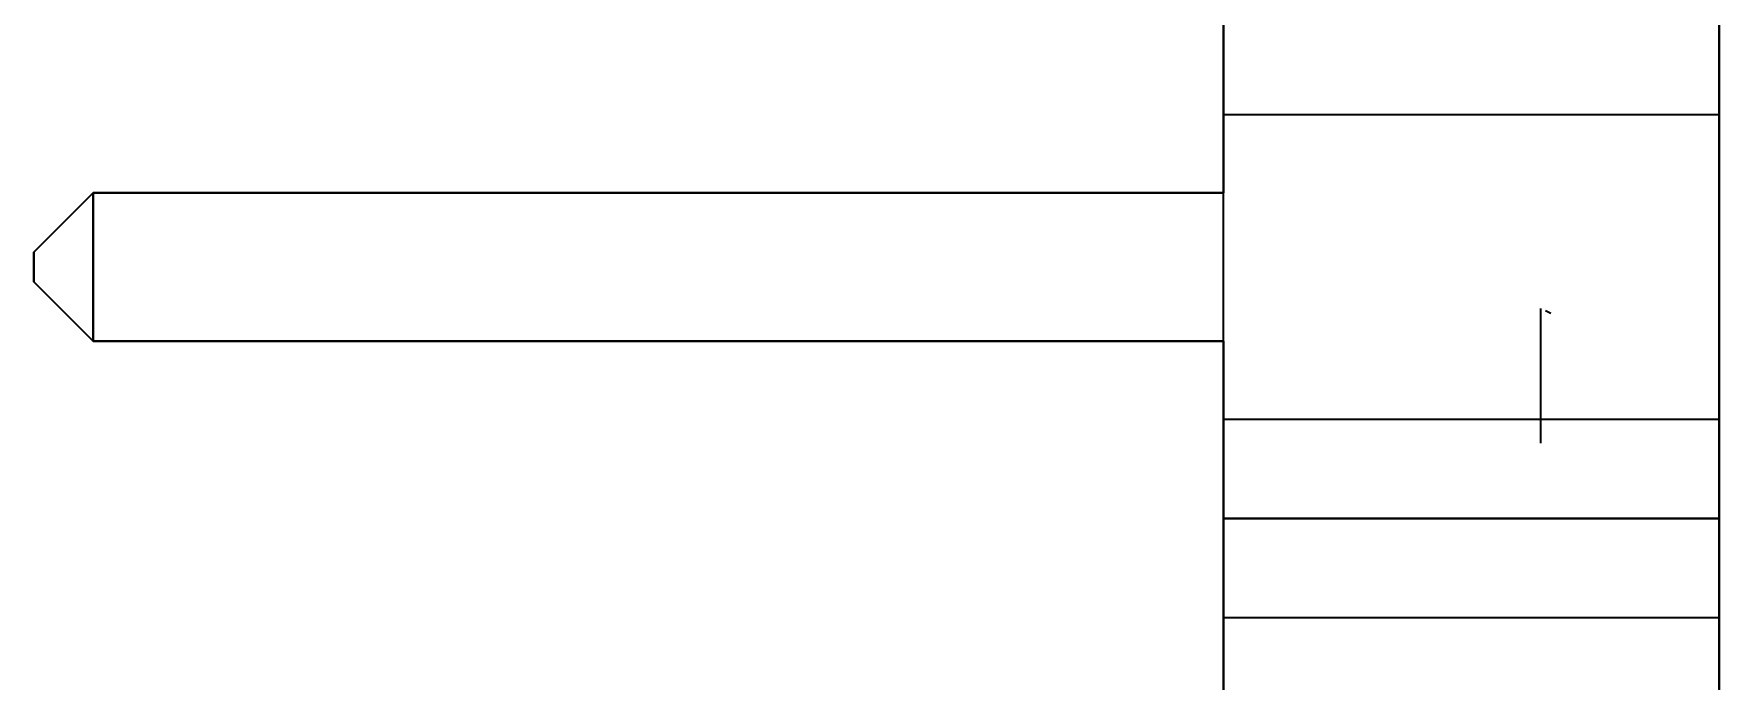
# Model space of a CAD drawing. Extents: x 146 to 1134, y 78 to 926.
# Drawn here: x 280.15 to 288.65, y 346.68 to 349.94 of the extents above; entities that cross this region are included whole.
import ezdxf

# ---------------------------------------------------------------- set-up
doc = ezdxf.new("R2010")
doc.units = 0

msp = doc.modelspace()

# ---------------------------------------------------------------- linework, layer by layer
at = {"color": 7, "lineweight": 35}
msp.add_line((288.6542, 350.7385), (288.6542, 329.0758), dxfattribs=at)
msp.add_line((288.6542, 350.7385), (288.6542, 329.0758), dxfattribs=at)
at = {"color": 7, "lineweight": 35, "ltscale": 0.0125}
for p, q in [((286.1542, 349.5372), (286.1542, 350.0372)), ((286.1542, 350.0372), (286.1542, 349.5372)), ((288.6542, 349.5372), (288.6542, 350.0372)), ((286.1542, 347.4972), (286.1542, 347.9972)), ((286.1542, 347.9972), (286.1542, 347.4972)), ((288.6542, 347.4972), (288.6542, 347.9972)), ((286.1542, 346.9972), (286.1542, 347.4972)), ((286.1542, 347.4972), (286.1542, 346.9972)), ((288.6542, 346.9972), (288.6542, 347.4972))]:
    msp.add_line(p, q, dxfattribs=at)
at = {"color": 7, "lineweight": 35, "ltscale": 0.00271}
for p, q in [((286.1542, 349.8907), (286.1542, 349.9991)), ((288.6542, 349.8907), (288.6542, 349.9991)), ((286.1542, 347.5352), (286.1542, 347.6436)), ((288.6542, 347.5352), (288.6542, 347.6436)), ((286.1542, 347.3507), (286.1542, 347.4591)), ((288.6542, 347.3507), (288.6542, 347.4591))]:
    msp.add_line(p, q, dxfattribs=at)
at = {"color": 7, "lineweight": 35, "ltscale": 0.004055}
for p, q in [((286.1542, 349.7285), (286.1542, 349.8907)), ((288.6542, 349.7285), (288.6542, 349.8907)), ((286.1542, 347.1885), (286.1542, 347.3507)), ((288.6542, 347.1885), (288.6542, 347.3507))]:
    msp.add_line(p, q, dxfattribs=at)
at = {"color": 7, "lineweight": 35, "ltscale": 0.004784}
for p, q in [((286.1542, 349.5372), (286.1542, 349.7285)), ((288.6542, 349.5372), (288.6542, 349.7285)), ((286.1542, 346.9972), (286.1542, 347.1885)), ((288.6542, 346.9972), (288.6542, 347.1885))]:
    msp.add_line(p, q, dxfattribs=at)
at = {"color": 7, "lineweight": 35, "ltscale": 0.009875}
for p, q in [((286.1542, 349.5372), (286.1542, 349.1422)), ((286.1542, 348.3922), (286.1542, 347.9972)), ((286.1542, 346.9972), (286.1542, 346.6022))]:
    msp.add_line(p, q, dxfattribs=at)
at = {"color": 7, "lineweight": 35, "ltscale": 0.0385}
for p, q in [((286.1542, 347.9972), (286.1542, 349.5372)), ((286.1542, 347.9972), (286.1542, 349.5372)), ((288.6542, 349.5372), (288.6542, 347.9972)), ((288.6542, 347.9972), (288.6542, 349.5372)), ((286.1542, 345.4572), (286.1542, 346.9972)), ((286.1542, 345.4572), (286.1542, 346.9972)), ((288.6542, 346.9972), (288.6542, 345.4572)), ((288.6542, 345.4572), (288.6542, 346.9972))]:
    msp.add_line(p, q, dxfattribs=at)
at = {"color": 7, "lineweight": 35, "ltscale": 0.0625}
for p, q in [((286.1542, 349.5372), (288.6542, 349.5372)), ((286.1542, 349.5372), (288.6542, 349.5372)), ((288.6542, 347.9972), (286.1542, 347.9972)), ((288.6542, 347.9972), (286.1542, 347.9972)), ((286.1542, 347.4972), (288.6542, 347.4972)), ((288.6542, 347.4972), (286.1542, 347.4972)), ((288.6542, 347.4972), (286.1542, 347.4972)), ((288.6542, 347.4972), (286.1542, 347.4972)), ((286.1542, 346.9972), (288.6542, 346.9972)), ((286.1542, 346.9972), (288.6542, 346.9972))]:
    msp.add_line(p, q, dxfattribs=at)
at = {"color": 7, "lineweight": 35, "ltscale": 0.010607}
for p, q in [((280.1542, 348.8422), (280.4542, 349.1422)), ((280.1542, 348.8422), (280.4542, 349.1422)), ((280.4542, 349.1422), (280.1542, 348.8422)), ((280.1542, 348.8422), (280.4542, 349.1422)), ((280.4542, 349.1422), (280.1542, 348.8422))]:
    msp.add_line(p, q, dxfattribs=at)
at = {"color": 7, "lineweight": 35, "ltscale": 0.1425}
for p, q in [((280.4542, 349.1422), (286.1542, 349.1422)), ((280.4542, 349.1422), (286.1542, 349.1422)), ((286.1542, 349.1422), (280.4542, 349.1422)), ((286.1542, 349.1422), (280.4542, 349.1422)), ((280.4542, 349.1422), (286.1542, 349.1422)), ((280.4542, 348.3922), (286.1542, 348.3922)), ((286.1542, 348.3922), (280.4542, 348.3922))]:
    msp.add_line(p, q, dxfattribs=at)
at = {"color": 7, "lineweight": 35, "ltscale": 0.01875}
for p, q in [((280.4542, 349.1422), (280.4542, 348.3922)), ((280.4542, 348.3922), (280.4542, 349.1422)), ((286.1542, 348.3922), (286.1542, 349.1422))]:
    msp.add_line(p, q, dxfattribs=at)
at = {"color": 7, "lineweight": 35, "ltscale": 0.00375}
for p, q in [((280.1542, 348.8422), (280.1542, 348.6922)), ((280.1542, 348.6922), (280.1542, 348.8422)), ((280.1542, 348.8422), (280.1542, 348.6922)), ((280.1542, 348.6922), (280.1542, 348.8422)), ((280.1542, 348.8422), (280.1542, 348.6922))]:
    msp.add_line(p, q, dxfattribs=at)
at = {"color": 7, "lineweight": 35, "ltscale": 0.010606}
for p, q in [((280.4542, 348.3922), (280.1542, 348.6922)), ((280.4542, 348.3922), (280.1542, 348.6922)), ((280.1542, 348.6922), (280.4542, 348.3922)), ((280.4542, 348.3922), (280.1542, 348.6922)), ((280.1542, 348.6922), (280.4542, 348.3922))]:
    msp.add_line(p, q, dxfattribs=at)
at = {"color": 7, "lineweight": 35, "ltscale": 0.017001}
msp.add_line((287.7542, 347.8771), (287.7542, 348.5572), dxfattribs=at)
at = {"color": 7, "lineweight": 35, "ltscale": 0.000718221}
msp.add_line((287.8042, 348.5322), (287.7785, 348.545), dxfattribs=at)
at = {"color": 7, "lineweight": 35, "ltscale": 0.004783}
for p, q in [((286.1542, 347.8058), (286.1542, 347.9972)), ((288.6542, 347.8058), (288.6542, 347.9972))]:
    msp.add_line(p, q, dxfattribs=at)
at = {"color": 7, "lineweight": 35, "ltscale": 0.004056}
for p, q in [((286.1542, 347.6436), (286.1542, 347.8058)), ((288.6542, 347.6436), (288.6542, 347.8058))]:
    msp.add_line(p, q, dxfattribs=at)
at = {"color": 7, "lineweight": 35, "ltscale": 0.000951385}
for p, q in [((286.1542, 347.4972), (286.1542, 347.5352)), ((286.1542, 347.4591), (286.1542, 347.4972)), ((288.6542, 347.4972), (288.6542, 347.5352)), ((288.6542, 347.4591), (288.6542, 347.4972))]:
    msp.add_line(p, q, dxfattribs=at)

doc.saveas('drawing.dxf')
